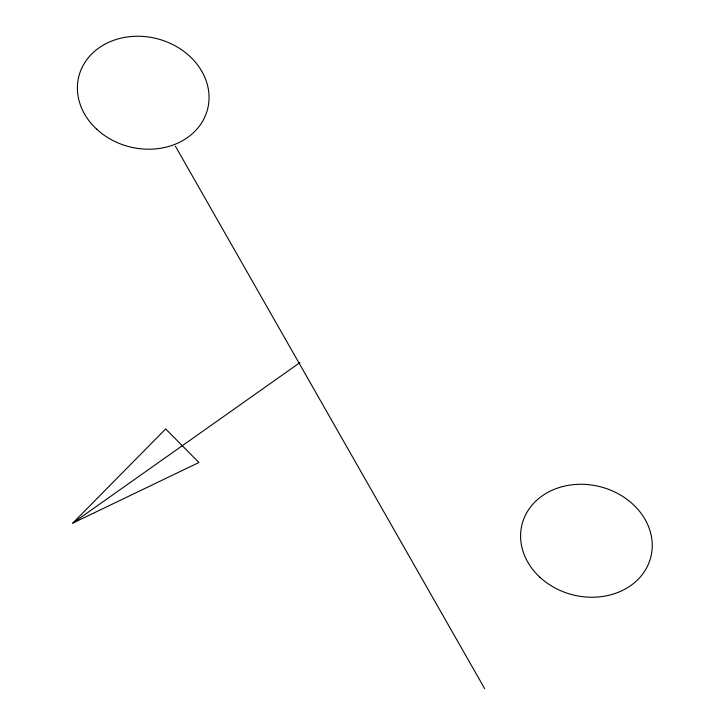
<?xml version="1.0" encoding="UTF-8"?>
<svg xmlns="http://www.w3.org/2000/svg" width="725" height="725" viewBox="0 0 725 725"><rect width="100%" height="100%" fill="white"/><g stroke="black" fill="none" stroke-linecap="round" stroke-linejoin="round"><path stroke-width="1.09" d="M72.772 523.115L165.672 428.928L198.913 462.523L72.772 523.115L299.914 362.609M175.368 146.133L484.717 688.75M539.908 577.245A66.428 55.771 14.3 0 0 650.017 559.863A66.428 55.771 14.3 0 0 569.333 485.179A66.428 55.771 14.3 0 0 539.908 577.245M96.706 129.213A66.428 55.78 14.3 0 0 206.815 111.822A66.428 55.78 14.3 0 0 126.123 37.147A66.428 55.78 14.3 0 0 96.706 129.213"/></g></svg>
